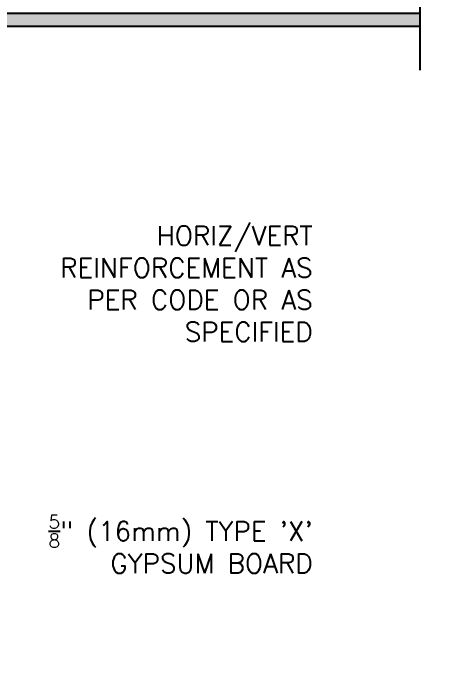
# Model space of a CAD drawing. Header units: inches. Extents: x -106.4 to -50.1, y 188.5 to 264.2.
# Drawn here: x -66.92 to -50.08, y 214.01 to 239.8 of the extents above; entities that cross this region are included whole.
import ezdxf

# ---------------------------------------------------------------- set-up
doc = ezdxf.new("R2010")
doc.units = ezdxf.units.IN
doc.header["$LTSCALE"] = 0.5
doc.header["$MEASUREMENT"] = 0
for name, color, linetype in [('HATCH', 12, 'Continuous'), ('LINE9', 9, 'Continuous'), ('TEXT', 4, 'Continuous')]:
    doc.layers.add(name, color=color, linetype=linetype)
doc.styles.add('ROMANS', font='romans')

msp = doc.modelspace()

# ---------------------------------------------------------------- hatches: boundary and pattern name
at = {"layer": 'HATCH'}
h = msp.add_hatch(dxfattribs=at)
h.set_pattern_fill('AR-SAND', color=256, scale=0.25, style=0)
h.set_pattern_definition([(37.50000000000001, (0, 0), (-0.01574833952740204, 0.4817059422532897), [0, -0.38, 0, -0.425, 0, -0.40625]), (7.499999999999999, (0, 0), (0.4424441763169318, 0.7055365163074351), [0, -0.205, 0, -0.3425, 0, -0.13125]), (327.5, (-0.3075, 0), (0.7785354654378738, 0.001414763384241124), [0, -0.125, 0, -0.45, 0, -0.5875]), (317.5, (-0.3075, 0), (0.7515316511430733, 0.2194188912335623), [0, -0.0625, 0, -0.295, 0, -0.3375])])
h.paths.add_polyline_path([(-73.62323365506828, 239.7963264636067), (-73.62323365506845, 239.2963264996602), (-51.07733577546913, 239.2963264996602), (-51.07733577546913, 239.7963264636067)])
h.paths.add_polyline_path([(-71.2482336911218, 239.2963264996602), (-71.74823365506828, 239.2963264996602), (-71.74823365506828, 230.2963264996602), (-71.74823365506826, 228.5973768977591), (-71.24823369112178, 228.2104402757965)])
h.paths.add_polyline_path([(-71.24823369112177, 228.2104402757965), (-71.74823365506828, 228.5973768977591), (-71.74823365506828, 227.2806383947476), (-71.24823369112177, 227.2806383947475)])
h.paths.add_polyline_path([(-71.24823369112178, 227.2806383947476), (-71.74823365506828, 227.2806383947476), (-71.74823365506828, 212.2963264996602), (-71.24823369112178, 212.2963264996602)])
h.paths.add_polyline_path([(-83.49823361901477, 212.2963264996602), (-82.99823365506828, 212.2963264996603), (-82.99823365506828, 230.2963264996602), (-82.99823365506828, 239.2963264996602), (-83.49823361901477, 239.2963264996602)])
h.paths.add_polyline_path([(-105.3537317907953, 239.7963264636067), (-105.3537317907953, 239.2963264996602), (-81.12323365506828, 239.2963264996602), (-81.12323365506826, 239.7963264636067)])

# ---------------------------------------------------------------- linework, layer by layer
at = {"layer": 'LINE9'}
for p, q in [((-74.37323365506828, 239.7963264636067), (-51.07733577546912, 239.7963264636067)), ((-74.37323365506828, 239.2963264996602), (-51.07733577546913, 239.2963264996602))]:
    msp.add_line(p, q, dxfattribs=at)
msp.add_lwpolyline([(-51.07733577546915, 237.5760531814695), (-51.07733577546904, 247.3250105653866), (-50.07733577546904, 248.3250105653866), (-52.07733577546904, 248.3250105653867), (-51.07733577546904, 249.3250105653866), (-51.07733577546895, 256.2760818018411)], dxfattribs=at)
at = {"layer": 'TEXT'}
msp.add_lwpolyline([(-76.44102456478109, 227.2806383947477, 0, 0.36, 0), (-75.36102456478116, 227.2806383947477, 0, 0, 0), (-61.42180102403347, 227.2806383947477, 0, 0, 0)], format="xyseb", dxfattribs=at)

# ---------------------------------------------------------------- texts
at = {"layer": 'TEXT', "char_height": 0.75, "width": 13.06354131698484, "attachment_point": 6, "style": 'ROMANS'}
for s, insert in [('HORIZ/VERT REINFORCEMENT AS PER CODE OR AS SPECIFIED', (-55.26152440225019, 229.2507690655681)), ('\\A1;{\\H0.7x;\\S5/8;}" (16mm) TYPE \'X\' GYPSUM BOARD', (-55.26152440225019, 219.1067607069107))]:
    msp.add_mtext(s, dxfattribs=dict(at, insert=insert))

doc.saveas('drawing.dxf')
